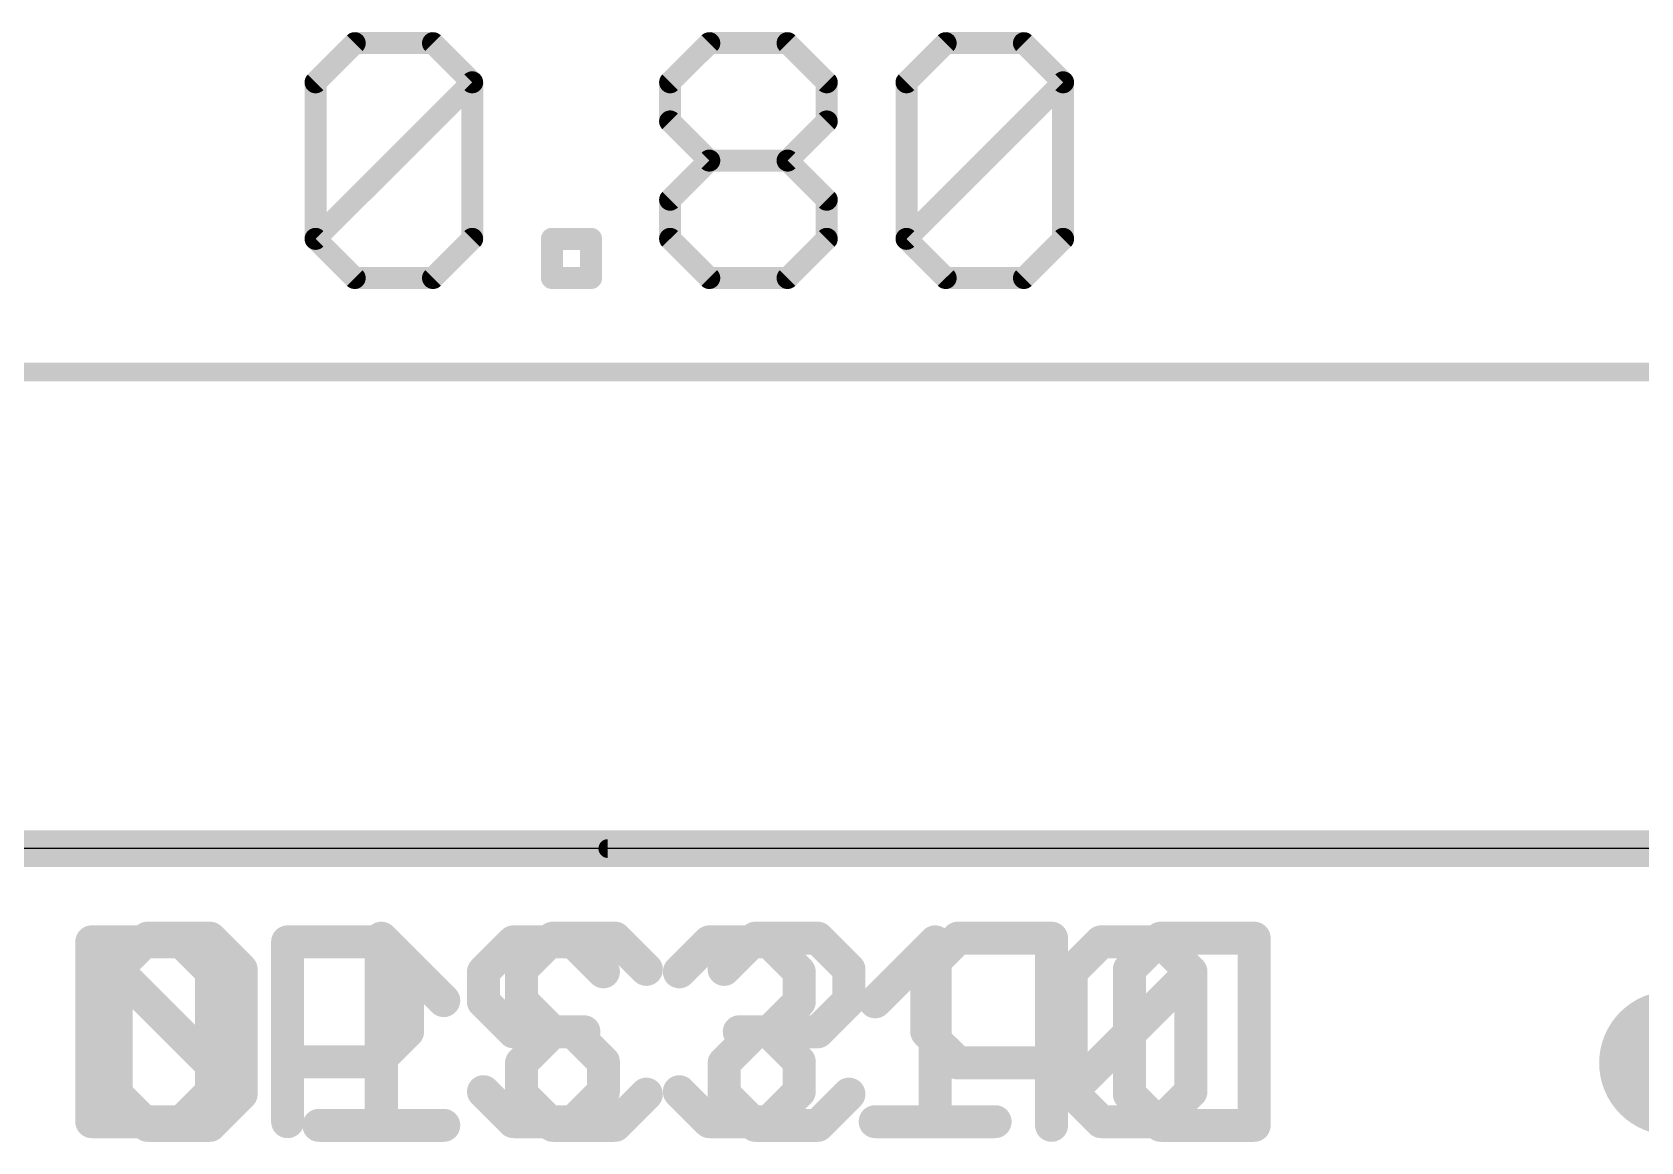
# Model space of a CAD drawing. Extents: x -3.6 to 34.1, y -8.2 to 24.4.
# Drawn here: x 8.33 to 19.47, y 15.75 to 23.44 of the extents above; entities that cross this region are included whole.
import ezdxf

# ---------------------------------------------------------------- set-up
doc = ezdxf.new("R2010")
doc.units = 0
for name, color, linetype in [('1', 12, 'CONTINUOUS'), ('16', 5, 'CONTINUOUS'), ('20', 53, 'CONTINUOUS'), ('21', 40, 'CONTINUOUS'), ('22', 6, 'CONTINUOUS'), ('47', 253, 'CONTINUOUS')]:
    doc.layers.add(name, color=color, linetype=linetype)

# ---------------------------------------------------------------- blocks, each defined once
blk = doc.blocks.new('PIE')
at = {"const_width": 0.5}
blk.add_lwpolyline([(0, -0.25, 1), (0, 0.25, 1), (0, -0.25)], format="xyb", dxfattribs=at)

msp = doc.modelspace()

# ---------------------------------------------------------------- linework, layer by layer
at = {"layer": '1', "const_width": 0.254}
msp.add_lwpolyline([(0, 17.78), (25.4, 17.78)], dxfattribs=at)
at = {"layer": '16', "const_width": 0.254}
msp.add_lwpolyline([(0, 17.78), (25.4, 17.78)], dxfattribs=at)
at = {"layer": '20'}
msp.add_line((22.86, 17.78), (2.54, 17.78), dxfattribs=at)
at = {"layer": '21', "const_width": 0.1143}
for points in [[(8.8019, 17.1334, 1), (8.6876, 17.1334)], [(8.7448, 17.1905, 1), (8.7448, 17.0762)], [(9.408, 17.1738, 1), (9.3272, 17.093)], [(9.3676, 17.0762, 1), (9.3676, 17.1905)], [(10.1584, 17.1334, 1), (10.0441, 17.1334)], [(10.1013, 17.1905, 1), (10.1013, 17.0762)], [(10.7645, 17.1738, 1), (10.6837, 17.093)], [(10.7241, 17.0762, 1), (10.7241, 17.1905)], [(11.6654, 17.1905, 1), (11.6654, 17.0762)], [(11.7058, 17.093, 1), (11.625, 17.1738)], [(12.121, 17.1738, 1), (12.0402, 17.093)], [(12.0806, 17.0762, 1), (12.0806, 17.1905)], [(13.0219, 17.1905, 1), (13.0219, 17.0762)], [(13.0623, 17.093, 1), (12.9815, 17.1738)], [(13.4775, 17.1738, 1), (13.3967, 17.093)], [(13.4371, 17.0762, 1), (13.4371, 17.1905)], [(14.6432, 17.1334, 1), (14.5289, 17.1334)], [(14.6264, 17.093, 1), (14.5456, 17.1738)], [(15.7349, 17.1905, 1), (15.7349, 17.0762)], [(15.7753, 17.093, 1), (15.6945, 17.1738)], [(16.1905, 17.1738, 1), (16.1097, 17.093)], [(16.1501, 17.0762, 1), (16.1501, 17.1905)], [(9.6324, 16.9258, 1), (9.5181, 16.9258)], [(9.5348, 16.8853, 1), (9.6156, 16.9662)], [(10.9889, 16.9258, 1), (10.8746, 16.9258)], [(10.8913, 16.8853, 1), (10.9721, 16.9662)], [(11.5149, 16.9258, 1), (11.4006, 16.9258)], [(11.4174, 16.9662, 1), (11.4982, 16.8853)], [(12.2478, 16.8853, 1), (12.3286, 16.9662)], [(12.7739, 16.9662, 1), (12.8547, 16.8853)], [(13.7019, 16.9258, 1), (13.5876, 16.9258)], [(13.6043, 16.8853, 1), (13.6852, 16.9662)], [(15.4869, 16.9662, 1), (15.5677, 16.8853)], [(15.5845, 16.9258, 1), (15.4702, 16.9258)], [(16.4149, 16.9258, 1), (16.3006, 16.9258)], [(16.3982, 16.8853, 1), (16.3173, 16.9662)], [(16.3173, 16.8853, 1), (16.3982, 16.9662)], [(11.4982, 16.7586, 1), (11.4174, 16.6777)], [(13.6852, 16.6777, 1), (13.6043, 16.7586)], [(11.4006, 16.7181, 1), (11.5149, 16.7181)], [(13.5876, 16.7181, 1), (13.7019, 16.7181)], [(14.1304, 16.7586, 1), (14.2112, 16.6777)], [(10.9721, 16.4701, 1), (10.8913, 16.5509)], [(11.6654, 16.5677, 1), (11.6654, 16.4534)], [(11.625, 16.4701, 1), (11.7058, 16.5509)], [(12.121, 16.5509, 1), (12.0402, 16.4701)], [(12.0806, 16.4534, 1), (12.0806, 16.5677)], [(13.2295, 16.5677, 1), (13.2295, 16.4534)], [(13.4775, 16.5509, 1), (13.3967, 16.4701)], [(13.3967, 16.5509, 1), (13.4775, 16.4701)], [(13.4371, 16.4534, 1), (13.4371, 16.5677)], [(10.8746, 16.5105, 1), (10.9889, 16.5105)], [(10.1013, 16.3601, 1), (10.1013, 16.2458)], [(10.6837, 16.3433, 1), (10.7645, 16.2625)], [(10.7241, 16.2458, 1), (10.7241, 16.3601)], [(12.3454, 16.3029, 1), (12.2311, 16.3029)], [(12.2478, 16.2625, 1), (12.3286, 16.3433)], [(13.7019, 16.3029, 1), (13.5876, 16.3029)], [(13.6043, 16.2625, 1), (13.6852, 16.3433)], [(9.6156, 16.0549, 1), (9.5348, 16.1357)], [(11.4982, 16.1357, 1), (11.4174, 16.0549)], [(12.3286, 16.0549, 1), (12.2478, 16.1357)], [(12.8547, 16.1357, 1), (12.7739, 16.0549)], [(13.6852, 16.0549, 1), (13.6043, 16.1357)], [(15.5677, 16.1357, 1), (15.4869, 16.0549)], [(15.4869, 16.1357, 1), (15.5677, 16.0549)], [(16.3982, 16.0549, 1), (16.3173, 16.1357)], [(9.5181, 16.0953, 1), (9.6324, 16.0953)], [(12.2311, 16.0953, 1), (12.3454, 16.0953)], [(13.5876, 16.0953, 1), (13.7019, 16.0953)], [(15.4702, 16.0953, 1), (15.5845, 16.0953)], [(16.3006, 16.0953, 1), (16.4149, 16.0953)], [(8.6876, 15.8877, 1), (8.8019, 15.8877)], [(8.7448, 15.9449, 1), (8.7448, 15.8306)], [(9.3272, 15.9281, 1), (9.408, 15.8473)], [(9.3676, 15.8306, 1), (9.3676, 15.9449)], [(10.0441, 15.8877, 1), (10.1584, 15.8877)], [(11.6654, 15.9449, 1), (11.6654, 15.8306)], [(11.625, 15.8473, 1), (11.7058, 15.9281)], [(12.0402, 15.9281, 1), (12.121, 15.8473)], [(12.0806, 15.8306, 1), (12.0806, 15.9449)], [(13.0219, 15.9449, 1), (13.0219, 15.8306)], [(12.9815, 15.8473, 1), (13.0623, 15.9281)], [(13.3967, 15.9281, 1), (13.4775, 15.8473)], [(13.4371, 15.8306, 1), (13.4371, 15.9449)], [(14.1708, 15.9449, 1), (14.1708, 15.8306)], [(14.5289, 15.8877, 1), (14.6432, 15.8877)], [(15.0012, 15.8306, 1), (15.0012, 15.9449)], [(15.7349, 15.9449, 1), (15.7349, 15.8306)], [(15.6945, 15.8473, 1), (15.7753, 15.9281)], [(16.1097, 15.9281, 1), (16.1905, 15.8473)], [(16.1501, 15.8306, 1), (16.1501, 15.9449)]]:
    msp.add_lwpolyline(points, format="xyb", dxfattribs=at)
at = {"layer": '21', "const_width": 0.2286}
for points in [[(8.7448, 17.1334), (8.7448, 15.8877)], [(9.3676, 17.1334), (8.7448, 17.1334)], [(9.5752, 16.9258), (9.3676, 17.1334)], [(10.1013, 15.8877), (10.1013, 17.1334)], [(10.1013, 17.1334), (10.7241, 17.1334)], [(10.7241, 17.1334), (10.9317, 16.9258)], [(11.6654, 17.1334), (11.4578, 16.9258)], [(12.0806, 17.1334), (11.6654, 17.1334)], [(12.2882, 16.9258), (12.0806, 17.1334)], [(12.8143, 16.9258), (13.0219, 17.1334)], [(13.0219, 17.1334), (13.4371, 17.1334)], [(13.4371, 17.1334), (13.6447, 16.9258)], [(14.1708, 16.7181), (14.586, 17.1334)], [(14.586, 17.1334), (14.586, 15.8877)], [(15.5273, 16.9258), (15.7349, 17.1334)], [(15.7349, 17.1334), (16.1501, 17.1334)], [(16.1501, 17.1334), (16.3577, 16.9258)], [(9.5752, 16.0953), (9.5752, 16.9258)], [(10.9317, 16.9258), (10.9317, 16.5105)], [(11.4578, 16.9258), (11.4578, 16.7181)], [(13.6447, 16.9258), (13.6447, 16.7181)], [(15.5273, 16.0953), (15.5273, 16.9258)], [(15.5273, 16.0953), (16.3577, 16.9258)], [(16.3577, 16.9258), (16.3577, 16.0953)], [(11.4578, 16.7181), (11.6654, 16.5105)], [(13.6447, 16.7181), (13.4371, 16.5105)], [(10.9317, 16.5105), (10.7241, 16.3029)], [(11.6654, 16.5105), (12.0806, 16.5105)], [(12.0806, 16.5105), (12.2882, 16.3029)], [(13.4371, 16.5105), (13.2295, 16.5105)], [(13.4371, 16.5105), (13.6447, 16.3029)], [(10.7241, 16.3029), (10.1013, 16.3029)], [(12.2882, 16.3029), (12.2882, 16.0953)], [(13.6447, 16.3029), (13.6447, 16.0953)], [(9.3676, 15.8877), (9.5752, 16.0953)], [(11.6654, 15.8877), (11.4578, 16.0953)], [(12.2882, 16.0953), (12.0806, 15.8877)], [(13.0219, 15.8877), (12.8143, 16.0953)], [(13.6447, 16.0953), (13.4371, 15.8877)], [(15.7349, 15.8877), (15.5273, 16.0953)], [(16.3577, 16.0953), (16.1501, 15.8877)], [(8.7448, 15.8877), (9.3676, 15.8877)], [(12.0806, 15.8877), (11.6654, 15.8877)], [(13.4371, 15.8877), (13.0219, 15.8877)], [(14.1708, 15.8877), (15.0012, 15.8877)], [(16.1501, 15.8877), (15.7349, 15.8877)]]:
    msp.add_lwpolyline(points, dxfattribs=at)
at = {"layer": '22', "const_width": 0.2286}
for points in [[(9.1309, 17.1588), (8.9148, 16.9427)], [(9.5631, 17.1588), (9.1309, 17.1588)], [(9.7791, 16.9427), (9.5631, 17.1588)], [(11.1824, 16.7266), (10.7503, 17.1588)], [(10.7503, 17.1588), (10.7503, 15.8623)], [(11.9375, 17.1588), (11.7214, 16.9427)], [(12.3696, 17.1588), (11.9375, 17.1588)], [(12.5857, 16.9427), (12.3696, 17.1588)], [(13.1246, 16.9427), (13.3407, 17.1588)], [(13.3407, 17.1588), (13.7729, 17.1588)], [(13.7729, 17.1588), (13.989, 16.9427)], [(14.744, 17.1588), (14.5279, 16.9427)], [(15.3923, 17.1588), (14.744, 17.1588)], [(15.3923, 15.8623), (15.3923, 17.1588)], [(15.9312, 16.9427), (16.1473, 17.1588)], [(16.1473, 17.1588), (16.7955, 17.1588)], [(16.7955, 17.1588), (16.7955, 15.8623)], [(8.9148, 16.9427), (8.9148, 16.0784)], [(9.7791, 16.0784), (8.9148, 16.9427)], [(9.7791, 16.0784), (9.7791, 16.9427)], [(11.7214, 16.9427), (11.7214, 16.7266)], [(13.989, 16.9427), (13.989, 16.7266)], [(14.5279, 16.9427), (14.5279, 16.5106)], [(15.9312, 16.0784), (15.9312, 16.9427)], [(11.7214, 16.7266), (11.9375, 16.5106)], [(13.989, 16.7266), (13.7729, 16.5106)], [(11.9375, 16.5106), (11.7214, 16.2945)], [(11.9375, 16.5106), (12.1535, 16.5106)], [(13.3407, 16.5106), (13.1246, 16.2945)], [(13.7729, 16.5106), (13.3407, 16.5106)], [(14.5279, 16.5106), (14.744, 16.2945)], [(11.7214, 16.2945), (11.7214, 16.0784)], [(13.1246, 16.2945), (13.1246, 16.0784)], [(14.744, 16.2945), (15.3923, 16.2945)], [(8.9148, 16.0784), (9.1309, 15.8623)], [(9.5631, 15.8623), (9.7791, 16.0784)], [(11.7214, 16.0784), (11.9375, 15.8623)], [(12.3696, 15.8623), (12.5857, 16.0784)], [(13.1246, 16.0784), (13.3407, 15.8623)], [(13.7729, 15.8623), (13.989, 16.0784)], [(16.1473, 15.8623), (15.9312, 16.0784)], [(9.1309, 15.8623), (9.5631, 15.8623)], [(11.1824, 15.8623), (10.3181, 15.8623)], [(11.9375, 15.8623), (12.3696, 15.8623)], [(13.3407, 15.8623), (13.7729, 15.8623)], [(16.7955, 15.8623), (16.1473, 15.8623)]]:
    msp.add_lwpolyline(points, dxfattribs=at)
at = {"layer": '22', "const_width": 0.1143}
for points in [[(9.1309, 17.216, 1), (9.1309, 17.1017)], [(9.1713, 17.1184, 1), (9.0905, 17.1992)], [(9.6035, 17.1992, 1), (9.5227, 17.1184)], [(9.5631, 17.1017, 1), (9.5631, 17.216)], [(10.7907, 17.1992, 1), (10.7098, 17.1184)], [(10.8074, 17.1588, 1), (10.6931, 17.1588)], [(11.9375, 17.216, 1), (11.9375, 17.1017)], [(11.9779, 17.1184, 1), (11.897, 17.1992)], [(12.41, 17.1992, 1), (12.3292, 17.1184)], [(12.3696, 17.1017, 1), (12.3696, 17.216)], [(13.3407, 17.216, 1), (13.3407, 17.1017)], [(13.3811, 17.1184, 1), (13.3003, 17.1992)], [(13.8133, 17.1992, 1), (13.7325, 17.1184)], [(13.7729, 17.1017, 1), (13.7729, 17.216)], [(14.744, 17.216, 1), (14.744, 17.1017)], [(14.7844, 17.1184, 1), (14.7036, 17.1992)], [(15.4494, 17.1588, 1), (15.3351, 17.1588)], [(15.3923, 17.1017, 1), (15.3923, 17.216)], [(16.1473, 17.216, 1), (16.1473, 17.1017)], [(16.1877, 17.1184, 1), (16.1069, 17.1992)], [(16.8527, 17.1588, 1), (16.7384, 17.1588)], [(16.7955, 17.1017, 1), (16.7955, 17.216)], [(8.972, 16.9427, 1), (8.8577, 16.9427)], [(8.9552, 16.9831, 1), (8.8744, 16.9023)], [(9.8363, 16.9427, 1), (9.722, 16.9427)], [(11.7785, 16.9427, 1), (11.6642, 16.9427)], [(14.0461, 16.9427, 1), (13.9318, 16.9427)], [(14.5851, 16.9427, 1), (14.4708, 16.9427)], [(15.9884, 16.9427, 1), (15.8741, 16.9427)], [(8.8744, 16.9831, 1), (8.9552, 16.9023)], [(9.7387, 16.9023, 1), (9.8196, 16.9831)], [(11.681, 16.9831, 1), (11.7618, 16.9023)], [(12.5453, 16.9023, 1), (12.6261, 16.9831)], [(13.0842, 16.9831, 1), (13.1651, 16.9023)], [(13.9486, 16.9023, 1), (14.0294, 16.9831)], [(14.4875, 16.9831, 1), (14.5683, 16.9023)], [(15.8908, 16.9831, 1), (15.9716, 16.9023)], [(11.142, 16.6862, 1), (11.2228, 16.767)], [(11.7618, 16.767, 1), (11.681, 16.6862)], [(14.0294, 16.6862, 1), (13.9486, 16.767)], [(11.6642, 16.7266, 1), (11.7785, 16.7266)], [(13.9318, 16.7266, 1), (14.0461, 16.7266)], [(11.9375, 16.5677, 1), (11.9375, 16.4534)], [(11.9779, 16.4701, 1), (11.897, 16.551)], [(11.897, 16.4701, 1), (11.9779, 16.551)], [(12.1535, 16.4534, 1), (12.1535, 16.5677)], [(13.3407, 16.5677, 1), (13.3407, 16.4534)], [(13.3811, 16.4701, 1), (13.3003, 16.551)], [(13.7325, 16.551, 1), (13.8133, 16.4701)], [(13.7729, 16.4534, 1), (13.7729, 16.5677)], [(14.5683, 16.551, 1), (14.4875, 16.4701)], [(14.4708, 16.5106, 1), (14.5851, 16.5106)], [(11.7785, 16.2945, 1), (11.6642, 16.2945)], [(11.681, 16.3349, 1), (11.7618, 16.2541)], [(13.0842, 16.3349, 1), (13.1651, 16.2541)], [(13.1818, 16.2945, 1), (13.0675, 16.2945)], [(14.744, 16.3516, 1), (14.744, 16.2373)], [(14.7036, 16.2541, 1), (14.7844, 16.3349)], [(15.3923, 16.2373, 1), (15.3923, 16.3516)], [(8.9552, 16.1188, 1), (8.8744, 16.038)], [(9.8196, 16.038, 1), (9.7387, 16.1188)], [(9.7387, 16.038, 1), (9.8196, 16.1188)], [(11.7618, 16.1188, 1), (11.681, 16.038)], [(12.6261, 16.038, 1), (12.5453, 16.1188)], [(13.1651, 16.1188, 1), (13.0842, 16.038)], [(14.0294, 16.038, 1), (13.9486, 16.1188)], [(15.9716, 16.1188, 1), (15.8908, 16.038)], [(8.8577, 16.0784, 1), (8.972, 16.0784)], [(9.722, 16.0784, 1), (9.8363, 16.0784)], [(11.6642, 16.0784, 1), (11.7785, 16.0784)], [(13.0675, 16.0784, 1), (13.1818, 16.0784)], [(15.8741, 16.0784, 1), (15.9884, 16.0784)], [(9.1309, 15.9195, 1), (9.1309, 15.8052)], [(9.0905, 15.8219, 1), (9.1713, 15.9027)], [(9.5227, 15.9027, 1), (9.6035, 15.8219)], [(9.5631, 15.8052, 1), (9.5631, 15.9195)], [(10.3181, 15.9195, 1), (10.3181, 15.8052)], [(11.1824, 15.8052, 1), (11.1824, 15.9195)], [(11.9375, 15.9195, 1), (11.9375, 15.8052)], [(11.897, 15.8219, 1), (11.9779, 15.9027)], [(12.3292, 15.9027, 1), (12.41, 15.8219)], [(12.3696, 15.8052, 1), (12.3696, 15.9195)], [(13.3407, 15.9195, 1), (13.3407, 15.8052)], [(13.3003, 15.8219, 1), (13.3811, 15.9027)], [(13.7325, 15.9027, 1), (13.8133, 15.8219)], [(13.7729, 15.8052, 1), (13.7729, 15.9195)], [(16.1473, 15.9195, 1), (16.1473, 15.8052)], [(16.1069, 15.8219, 1), (16.1877, 15.9027)], [(16.7955, 15.8052, 1), (16.7955, 15.9195)], [(10.6931, 15.8623, 1), (10.8074, 15.8623)], [(15.3351, 15.8623, 1), (15.4494, 15.8623)], [(16.7384, 15.8623, 1), (16.8527, 15.8623)]]:
    msp.add_lwpolyline(points, format="xyb", dxfattribs=at)
at = {"layer": '47'}
for points, const_width in [([(10.2948, 23.0885), (10.566, 23.3597)], 0.1524), ([(10.566, 23.3597), (11.1083, 23.3597)], 0.1524), ([(11.1083, 23.3597), (11.3795, 23.0885)], 0.1524), ([(12.7505, 23.0885), (13.0217, 23.3597)], 0.1524), ([(13.0217, 23.3597), (13.564, 23.3597)], 0.1524), ([(13.564, 23.3597), (13.8352, 23.0885)], 0.1524), ([(14.3877, 23.0885), (14.6589, 23.3597)], 0.1524), ([(14.6589, 23.3597), (15.2012, 23.3597)], 0.1524), ([(15.2012, 23.3597), (15.4724, 23.0885)], 0.1524), ([(10.2948, 22.0039), (10.2948, 23.0885)], 0.1524), ([(10.2948, 22.0039), (11.3795, 23.0885)], 0.1524), ([(11.3795, 23.0885), (11.3795, 22.0039)], 0.1524), ([(12.7505, 22.8174), (12.7505, 23.0885)], 0.1524), ([(13.8352, 23.0885), (13.8352, 22.8174)], 0.1524), ([(14.3877, 22.0039), (14.3877, 23.0885)], 0.1524), ([(14.3877, 22.0039), (15.4724, 23.0885)], 0.1524), ([(15.4724, 23.0885), (15.4724, 22.0039)], 0.1524), ([(13.0217, 22.5462), (12.7505, 22.8174)], 0.1524), ([(13.8352, 22.8174), (13.564, 22.5462)], 0.1524), ([(12.7505, 22.275), (13.0217, 22.5462)], 0.1524), ([(13.0217, 22.5462), (13.564, 22.5462)], 0.1524), ([(13.564, 22.5462), (13.8352, 22.275)], 0.1524), ([(12.7505, 22.0039), (12.7505, 22.275)], 0.1524), ([(13.8352, 22.275), (13.8352, 22.0039)], 0.1524), ([(10.566, 21.7327), (10.2948, 22.0039)], 0.1524), ([(11.3795, 22.0039), (11.1083, 21.7327)], 0.1524), ([(11.932, 21.7327), (11.932, 22.0039)], 0.1524), ([(11.932, 22.0039), (12.2031, 22.0039)], 0.1524), ([(12.2031, 22.0039), (12.2031, 21.7327)], 0.1524), ([(13.0217, 21.7327), (12.7505, 22.0039)], 0.1524), ([(13.8352, 22.0039), (13.564, 21.7327)], 0.1524), ([(14.6589, 21.7327), (14.3877, 22.0039)], 0.1524), ([(15.4724, 22.0039), (15.2012, 21.7327)], 0.1524), ([(11.1083, 21.7327), (10.566, 21.7327)], 0.1524), ([(12.2031, 21.7327), (11.932, 21.7327)], 0.1524), ([(13.564, 21.7327), (13.0217, 21.7327)], 0.1524), ([(15.2012, 21.7327), (14.6589, 21.7327)], 0.1524), ([(2.605, 21.082), (22.795, 21.082)], 0.13), ([(12.319, 17.78), (34.081, 17.78)], 0.13)]:
    msp.add_lwpolyline(points, dxfattribs=dict(at, const_width=const_width))
for points, const_width in [([(10.566, 23.3978, 1), (10.566, 23.3216)], 0.0762), ([(10.5929, 23.3327, 1), (10.539, 23.3866)], 0.0762), ([(11.1352, 23.3866, 1), (11.0814, 23.3327)], 0.0762), ([(11.1083, 23.3216, 1), (11.1083, 23.3978)], 0.0762), ([(13.0217, 23.3978, 1), (13.0217, 23.3216)], 0.0762), ([(13.0486, 23.3327, 1), (12.9948, 23.3866)], 0.0762), ([(13.591, 23.3866, 1), (13.5371, 23.3327)], 0.0762), ([(13.564, 23.3216, 1), (13.564, 23.3978)], 0.0762), ([(14.6589, 23.3978, 1), (14.6589, 23.3216)], 0.0762), ([(14.6858, 23.3327, 1), (14.6319, 23.3866)], 0.0762), ([(15.2281, 23.3866, 1), (15.1743, 23.3327)], 0.0762), ([(15.2012, 23.3216, 1), (15.2012, 23.3978)], 0.0762), ([(10.3329, 23.0885, 1), (10.2567, 23.0885)], 0.0762), ([(10.2679, 23.1155, 1), (10.3218, 23.0616)], 0.0762), ([(11.4176, 23.0885, 1), (11.3414, 23.0885)], 0.0762), ([(11.4064, 23.0616, 1), (11.3525, 23.1155)], 0.0762), ([(11.3525, 23.0616, 1), (11.4064, 23.1155)], 0.0762), ([(12.7886, 23.0885, 1), (12.7124, 23.0885)], 0.0762), ([(12.7236, 23.1155, 1), (12.7775, 23.0616)], 0.0762), ([(13.8733, 23.0885, 1), (13.7971, 23.0885)], 0.0762), ([(13.8083, 23.0616, 1), (13.8621, 23.1155)], 0.0762), ([(14.4258, 23.0885, 1), (14.3496, 23.0885)], 0.0762), ([(14.3608, 23.1155, 1), (14.4146, 23.0616)], 0.0762), ([(15.5105, 23.0885, 1), (15.4343, 23.0885)], 0.0762), ([(15.4993, 23.0616, 1), (15.4454, 23.1155)], 0.0762), ([(15.4454, 23.0616, 1), (15.4993, 23.1155)], 0.0762), ([(12.7775, 22.8443, 1), (12.7236, 22.7904)], 0.0762), ([(12.7124, 22.8174, 1), (12.7886, 22.8174)], 0.0762), ([(13.7971, 22.8174, 1), (13.8733, 22.8174)], 0.0762), ([(13.8621, 22.7904, 1), (13.8083, 22.8443)], 0.0762), ([(13.0217, 22.5843, 1), (13.0217, 22.5081)], 0.0762), ([(13.0486, 22.5193, 1), (12.9948, 22.5731)], 0.0762), ([(13.591, 22.5731, 1), (13.5371, 22.5193)], 0.0762), ([(13.564, 22.5081, 1), (13.564, 22.5843)], 0.0762), ([(12.9948, 22.5193, 1), (13.0486, 22.5731)], 0.0762), ([(13.5371, 22.5731, 1), (13.591, 22.5193)], 0.0762), ([(12.7886, 22.275, 1), (12.7124, 22.275)], 0.0762), ([(12.7236, 22.302, 1), (12.7775, 22.2481)], 0.0762), ([(13.8733, 22.275, 1), (13.7971, 22.275)], 0.0762), ([(13.8083, 22.2481, 1), (13.8621, 22.302)], 0.0762), ([(10.3218, 22.0308, 1), (10.2679, 21.9769)], 0.0762), ([(10.2679, 22.0308, 1), (10.3218, 21.9769)], 0.0762), ([(11.4064, 21.9769, 1), (11.3525, 22.0308)], 0.0762), ([(11.9701, 22.0039, 1), (11.8939, 22.0039)], 0.0762), ([(11.932, 22.042, 1), (11.932, 21.9658)], 0.0762), ([(12.2412, 22.0039, 1), (12.165, 22.0039)], 0.0762), ([(12.2031, 21.9658, 1), (12.2031, 22.042)], 0.0762), ([(12.7775, 22.0308, 1), (12.7236, 21.9769)], 0.0762), ([(13.8621, 21.9769, 1), (13.8083, 22.0308)], 0.0762), ([(14.4146, 22.0308, 1), (14.3608, 21.9769)], 0.0762), ([(14.3608, 22.0308, 1), (14.4146, 21.9769)], 0.0762), ([(15.4993, 21.9769, 1), (15.4454, 22.0308)], 0.0762), ([(10.2567, 22.0039, 1), (10.3329, 22.0039)], 0.0762), ([(11.3414, 22.0039, 1), (11.4176, 22.0039)], 0.0762), ([(12.7124, 22.0039, 1), (12.7886, 22.0039)], 0.0762), ([(13.7971, 22.0039, 1), (13.8733, 22.0039)], 0.0762), ([(14.3496, 22.0039, 1), (14.4258, 22.0039)], 0.0762), ([(15.4343, 22.0039, 1), (15.5105, 22.0039)], 0.0762), ([(10.566, 21.7708, 1), (10.566, 21.6946)], 0.0762), ([(10.539, 21.7058, 1), (10.5929, 21.7596)], 0.0762), ([(11.0814, 21.7596, 1), (11.1352, 21.7058)], 0.0762), ([(11.1083, 21.6946, 1), (11.1083, 21.7708)], 0.0762), ([(11.932, 21.7708, 1), (11.932, 21.6946)], 0.0762), ([(11.8939, 21.7327, 1), (11.9701, 21.7327)], 0.0762), ([(12.165, 21.7327, 1), (12.2412, 21.7327)], 0.0762), ([(12.2031, 21.6946, 1), (12.2031, 21.7708)], 0.0762), ([(13.0217, 21.7708, 1), (13.0217, 21.6946)], 0.0762), ([(12.9948, 21.7058, 1), (13.0486, 21.7596)], 0.0762), ([(13.5371, 21.7596, 1), (13.591, 21.7058)], 0.0762), ([(13.564, 21.6946, 1), (13.564, 21.7708)], 0.0762), ([(14.6589, 21.7708, 1), (14.6589, 21.6946)], 0.0762), ([(14.6319, 21.7058, 1), (14.6858, 21.7596)], 0.0762), ([(15.1743, 21.7596, 1), (15.2281, 21.7058)], 0.0762), ([(15.2012, 21.6946, 1), (15.2012, 21.7708)], 0.0762), ([(12.319, 17.8125, 1), (12.319, 17.7475)], 0.065)]:
    msp.add_lwpolyline(points, format="xyb", dxfattribs=dict(at, const_width=const_width))

# ---------------------------------------------------------------- block references
at = {"layer": '1'}
msp.add_blockref('PIE', (19.685, 16.2941), dxfattribs=at)

doc.saveas('drawing.dxf')
